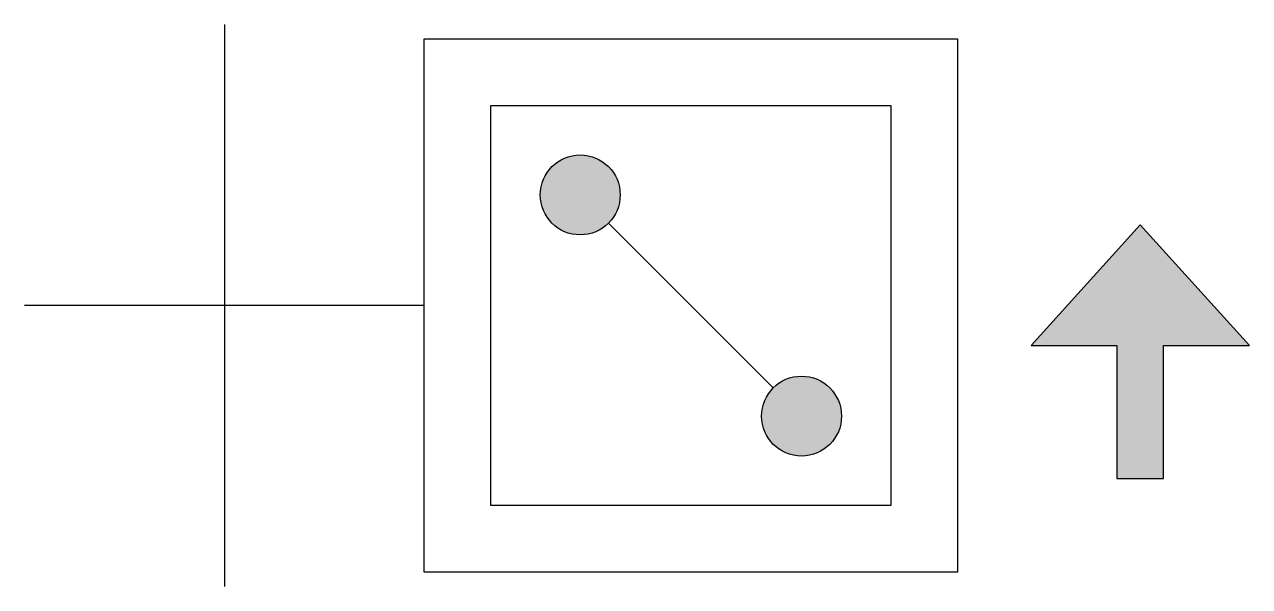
# Model space of a CAD drawing. Header units: metres. Extents: x 0 to 9.19, y -2.11 to 2.11.
import ezdxf

# ---------------------------------------------------------------- set-up
doc = ezdxf.new("R2010")
doc.units = ezdxf.units.M

msp = doc.modelspace()

# ---------------------------------------------------------------- hatches: boundary and pattern name
h = msp.add_hatch(color=256)
h.dxf.hatch_style = 1
edge = h.paths.add_edge_path()
edge.add_arc((4.171, 0.8305), 0.3, 0, 360)
h = msp.add_hatch(color=256)
h.dxf.hatch_style = 1
h.paths.add_polyline_path([(8.1993, -1.2999), (8.5498, -1.2999), (8.5498, -0.2999), (9.1944, -0.2999), (8.3745, 0.6054), (7.5547, -0.2999), (8.1993, -0.2999)])
h = msp.add_hatch(color=256)
h.dxf.hatch_style = 1
edge = h.paths.add_edge_path()
edge.add_arc((5.832, -0.8305), 0.3, 0, 360)

# ---------------------------------------------------------------- linework, layer by layer
for p, q in [((1.5, 2.1096), (1.5, -2.1096)), ((4.3831, 0.6184), (5.6199, -0.6184)), ((1.5, 0), (0, 0)), ((3, 0), (1.5, 0))]:
    msp.add_line(p, q)
for points in [[(3, 2.0015), (7.003, 2.0015), (7.003, -2.0015), (3, -2.0015)], [(3.5, 1.5015), (6.503, 1.5015), (6.503, -1.5015), (3.5, -1.5015)], [(8.1993, -1.2999), (8.5498, -1.2999), (8.5498, -0.2999), (9.1944, -0.2999), (8.3745, 0.6054), (7.5547, -0.2999), (8.1993, -0.2999)]]:
    msp.add_lwpolyline(points, close=True)
for centre in [(4.171, 0.8305), (5.832, -0.8305)]:
    msp.add_circle(centre, 0.3)

doc.saveas('drawing.dxf')
